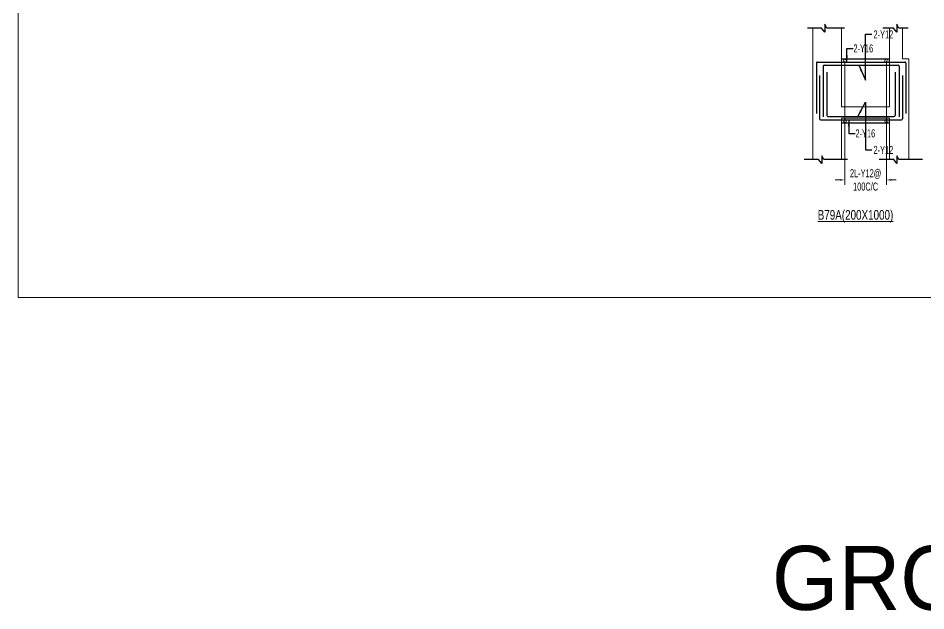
# Model space of a CAD drawing. Header units: millimetres. Extents: x -2697 to 288508, y -1308 to 60928.
# Drawn here: x 38633 to 52802, y -1308 to 7942 of the extents above; entities that cross this region are included whole.
import ezdxf

# ---------------------------------------------------------------- set-up
doc = ezdxf.new("R2010")
doc.units = ezdxf.units.MM
doc.header["$LTSCALE"] = 100
for name, pattern in [('CONTINOUS', [0]), ('CONTINU', [0]), ('HIDDEN', [0.375, 0.25, -0.125])]:
    doc.linetypes.add(name, pattern=pattern)
doc.layers.get('Defpoints').update_dxf_attribs({"color": 1, "lineweight": 0})
for name, color, linetype in [('-S-ARROW', 253, 'Continuous'), ('-S-MISC', 8, 'Continuous'), ('-STR-BEAM', 7, 'CONTINU'), ('-STR-REINF', 3, 'Continuous'), ('-STR-TEXT', 6, 'Continuous')]:
    doc.layers.add(name, color=color, linetype=linetype)
for name, color, linetype, lineweight in [('-S-STIRUP', 11, 'Continuous', 9), ('-STR-COLUMN', 5, 'HIDDEN', 13), ('-STR-RF-DIM', 252, 'CONTINOUS', 20), ('SEC TEXT', 9, 'Continuous', 18), ('SLAB LINE', 254, 'HIDDEN', 20)]:
    doc.layers.add(name, color=color, linetype=linetype, lineweight=lineweight)
doc.styles.add('BEAM-LS', font='romans.shx', dxfattribs={"width": 0.8})
doc.styles.add('SOBHA', font='swisscl.ttf', dxfattribs={"width": 0.9})
doc.styles.add('sobha.sed', font='swisscl.ttf')
doc.dimstyles.new('S-50', dxfattribs={"dimscale": 50, "dimtxt": 2.5, "dimasz": 2, "dimexe": 0.5, "dimexo": 0.25, "dimgap": 0.25, "dimtad": 0, "dimdec": 0, "dimrnd": 0.0005, "dimzin": 0, "dimdsep": 46, "dimtxsty": 'sobha.sed', "dimblk": 'OBLIQUE', "dimcen": 0.09, "dimclrd": 8, "dimclre": 8, "dimclrt": 6, "dimadec": 0, "dimazin": 0, "dimtfac": 1, "dimtdec": 0, "dimtofl": 0, "dimtmove": 2, "dimatfit": 3, "dimfxl": 0.18, "dimtolj": 1, "dimtzin": 0, "dimlwd": -1, "dimlwe": -1, "dimarcsym": 0})
doc.dimstyles.new('S-DIM50', dxfattribs={"dimscale": 50, "dimtxt": 2.5, "dimasz": 1.5, "dimexe": 1.5, "dimexo": 1, "dimgap": 0.5, "dimtad": 0, "dimdec": 0, "dimzin": 0, "dimdsep": 46, "dimtxsty": 'SOBHA', "dimcen": 0.09, "dimclrd": 256, "dimclre": 256, "dimclrt": 6, "dimadec": 5, "dimazin": 0, "dimtfac": 1, "dimtdec": 0, "dimtofl": 0, "dimtmove": 0, "dimatfit": 3, "dimfxl": 0.18, "dimtolj": 1, "dimtzin": 0, "dimlwd": -1, "dimlwe": -1, "dimarcsym": 0})
doc.dimstyles.new('STIRUP', dxfattribs={"dimscale": 50, "dimtxt": 2.5, "dimasz": 2.2, "dimexe": 0, "dimexo": 0, "dimgap": 0.5, "dimtad": 0, "dimdec": 0, "dimzin": 0, "dimdsep": 46, "dimtxsty": 'BEAM-LS', "dimblk": 'DOTSMALL', "dimcen": 0.09, "dimclrd": 256, "dimclre": 256, "dimclrt": 256, "dimadec": 5, "dimazin": 0, "dimtfac": 1, "dimtdec": 0, "dimtofl": 0, "dimtmove": 0, "dimatfit": 3, "dimldrblk": 'DOTSMALL', "dimfxl": 0, "dimfxlon": 1, "dimtolj": 1, "dimtzin": 0, "dimlwd": -1, "dimlwe": -1, "dimarcsym": 0})

# ---------------------------------------------------------------- blocks, each defined once
blk = doc.blocks.new('_DotSmall')
at = {"color": 0, "linetype": 'ByBlock', "const_width": 0.5}
blk.add_lwpolyline([(-0.0625, 0, 1), (0.0625, 0, 1)], format="xyb", close=True, dxfattribs=at)
blk = doc.blocks.new('*D605')
at = {"layer": '-S-STIRUP', "ltscale": 100, "transparency": 16777216}
blk.add_line((51537, 6338), (51537, 7274), dxfattribs=at)
at = {"layer": 'Defpoints', "color": 0, "linetype": 'CONTINU', "ltscale": 100, "transparency": 16777216}
for p in [(51537, 7274), (51537, 7274), (51537, 6338)]:
    blk.add_point(p, dxfattribs=at)
at = {"layer": '-S-STIRUP', "linetype": 'CONTINU', "ltscale": 100, "transparency": 16777216, "xscale": 100, "yscale": 100, "zscale": 100}
for p, rotation in [((51537, 7274), 90), ((51537, 6338), 270)]:
    blk.add_blockref('_DotSmall', p, dxfattribs=dict(at, rotation=rotation))
blk = doc.blocks.new('*D606')
at = {"layer": '-S-STIRUP', "ltscale": 100, "transparency": 16777216}
blk.add_line((52187, 6338), (52187, 7274), dxfattribs=at)
at = {"layer": 'Defpoints', "color": 0, "linetype": 'CONTINU', "ltscale": 100, "transparency": 16777216}
for p in [(52187, 7274), (52187, 7274), (52187, 6338)]:
    blk.add_point(p, dxfattribs=at)
at = {"layer": '-S-STIRUP', "linetype": 'CONTINU', "ltscale": 100, "transparency": 16777216, "xscale": 100, "yscale": 100, "zscale": 100}
for p, rotation in [((52187, 7274), 90), ((52187, 6338), 270)]:
    blk.add_blockref('_DotSmall', p, dxfattribs=dict(at, rotation=rotation))
blk = doc.blocks.new('*D607')
at = {"layer": '-STR-RF-DIM', "transparency": 16777216}
for p, q in [((52187, 6520), (52187, 5342)), ((51537, 6425), (51537, 5342)), ((51462, 5417), (51387, 5417)), ((52262, 5417), (52337, 5417))]:
    blk.add_line(p, q, dxfattribs=at)
for points in [[(51462, 5430), (51462, 5405), (51537, 5417)], [(52262, 5430), (52262, 5405), (52187, 5417)]]:
    blk.add_solid(points, dxfattribs=at)
at = {"layer": 'Defpoints', "color": 0, "transparency": 16777216}
for p in [(52187, 6520, 178587), (51537, 6425, 0), (51537, 5417)]:
    blk.add_point(p, dxfattribs=at)
at = {"layer": '-STR-RF-DIM', "color": 6, "transparency": 16777216, "insert": (51862, 5417), "char_height": 125, "attachment_point": 5, "style": 'SOBHA'}
blk.add_mtext('\\A1;2L-Y12@\\P100C/C', dxfattribs=at)
blk = doc.blocks.new('_Oblique')
at = {"color": 0, "linetype": 'ByBlock', "lineweight": -2}
blk.add_line((-0.5, -0.5), (0.5, 0.5), dxfattribs=at)

msp = doc.modelspace()

# ---------------------------------------------------------------- linework, layer by layer
at = {"layer": '-S-MISC', "linetype": 'ByBlock', "ltscale": 1000, "elevation": 0}
for points in [[(51533.84, 7786.34), (51255.62, 7786.34), (51224.75, 7846), (51224.75, 7725.83), (51174.9, 7786.34), (50955.72, 7786.34)], [(52525.86, 7786.34), (52380.07, 7786.34), (52349.2, 7846), (52349.2, 7725.83), (52299.35, 7786.34), (52129.17, 7786.34)], [(51577.06, 5736.34), (51208.83, 5736.34), (51177.96, 5796), (51177.96, 5675.83), (51128.11, 5736.34), (50900.93, 5736.34)], [(52750.52, 5736.34), (52382.29, 5736.34), (52351.42, 5796), (52351.42, 5675.83), (52301.57, 5736.34), (52074.38, 5736.34)]]:
    msp.add_lwpolyline(points, dxfattribs=at)
at = {"layer": '-STR-BEAM'}
for p, q in [((51487.01, 7307.24, 0), (52237.01, 7307.24, 0)), ((51487.01, 6307.24, 0), (52237.01, 6307.24, 0))]:
    msp.add_line(p, q, dxfattribs=at)
at = {"layer": '-STR-COLUMN', "linetype": 'Continuous', "ltscale": 10}
for p, q in [((51037.01, 6307.24, 0), (51037.01, 7786.34, 0)), ((51487.01, 7307.24, 0), (51487.01, 7786.34, 0)), ((52237.01, 7307.24, 0), (52237.01, 7786.34, 0)), ((52438.19, 7307.24, 0), (52438.19, 7786.34, 0)), ((52438.19, 7307.24, 0), (52537.01, 7307.24, 0)), ((52537.01, 5736.34, 0), (52537.01, 7307.24, 0)), ((51037.01, 5736.34, 0), (51037.01, 6307.24, 0)), ((51487.01, 5736.34, 0), (51487.01, 6307.24, 0)), ((52237.01, 5736.34, 0), (52237.01, 6307.24, 0))]:
    msp.add_line(p, q, dxfattribs=at)
at = {"layer": '-STR-REINF', "ltscale": 10}
for p, q in [((51094.89, 7242.24, 0), (51094.89, 6452.18, 0)), ((51109.89, 7257.24, 0), (52473.12, 7257.24, 0)), ((52488.12, 7242.24, 0), (52488.12, 6452.18, 0)), ((51198.9, 7192.24, 0), (51198.9, 6402.18, 0)), ((51213.9, 7207.24, 0), (52369.11, 7207.24, 0)), ((51259.22, 7098.18, 0), (51259.22, 6422.24, 0)), ((52323.79, 7098.18, 0), (52323.79, 6422.24, 0)), ((52384.11, 7192.24, 0), (52384.11, 6402.18, 0)), ((51144.89, 7048.18, 0), (51144.89, 6372.24, 0)), ((52438.12, 7048.18, 0), (52438.12, 6372.24, 0)), ((51274.22, 6407.24, 0), (52308.79, 6407.24, 0)), ((51159.89, 6357.24, 0), (52423.12, 6357.24, 0))]:
    msp.add_line(p, q, dxfattribs=at)
for centre, start, end in [((51109.89, 7242.24, 0), 90, 180), ((52473.12, 7242.24, 0), 0, 90), ((51213.9, 7192.24, 0), 90, 180), ((52369.11, 7192.24, 0), 0, 90), ((51274.22, 6422.24, 0), 180, 270), ((52308.79, 6422.24, 0), 270, 0), ((51159.89, 6372.24, 0), 180, 270), ((52423.12, 6372.24, 0), 270, 0)]:
    msp.add_arc(centre, 15, start, end, dxfattribs=at)
at = {"layer": 'Defpoints', "color": 1}
msp.add_lwpolyline([(38632.78, 30751.34), (73693.86, 30751.34), (73693.86, 3581.9), (38632.78, 3581.9)], close=True, dxfattribs=at)
at = {"layer": 'SLAB LINE', "linetype": 'HIDDEN', "ltscale": 0.1}
for p, q in [((51487.01, 7307.24, 0), (51487.01, 6557.24, 0)), ((52237.01, 7307.24, 0), (52237.01, 6557.24, 0)), ((51487.01, 6557.24, 0), (52237.01, 6557.24, 0)), ((51487.01, 6382.24, 0), (52237.01, 6382.24, 0)), ((51487.01, 6382.24, 0), (51487.01, 6307.24, 0)), ((52237.01, 6382.24, 0), (52237.01, 6307.24, 0))]:
    msp.add_line(p, q, dxfattribs=at)

# ---------------------------------------------------------------- texts
at = {"layer": '-STR-TEXT', "color": 6, "char_height": 125, "style": 'SOBHA'}
for s, insert, attachment_point in [('\\A1;2-Y12', (52293.28, 7751.41, -357173.18), 3), ('\\A1;2-Y16', (51672.72, 7532.52, 0), 1), ('\\A1;2-Y16', (51704.09, 6079.26, 0), 7), ('\\A1;2-Y12', (52293.28, 5822.97, -357173.18), 9)]:
    msp.add_mtext(s, dxfattribs=dict(at, insert=insert, attachment_point=attachment_point))
at = {"color": 6, "insert": (50399, -294), "char_height": 1000, "attachment_point": 1}
msp.add_mtext_dynamic_manual_height_columns('GROUND FLOOR BEAM DETAILS', width=36990, gutter_width=1, heights=[0], dxfattribs=at)
at = {"layer": 'SEC TEXT', "color": 1, "linetype": 'ByBlock', "style": 'sobha.sed'}
msp.add_text('%%UB79A(200X1000)', height=150, rotation=0.010721, dxfattribs=at).set_placement((51114.67, 4796.43, 0))

# ---------------------------------------------------------------- dimensions: what is measured, and where the dimension line sits
at = {"layer": '-S-STIRUP', "linetype": 'CONTINU', "ltscale": 100}
for base, p1, p2, picture, middle in [((51537.01, 7274.24, 0), (51537.01, 6337.53, 0), (51537.01, 7274.24, 0), '*D605', (51537.01, 6805.89, 0)), ((52187.26, 7274.24, 178586.59), (52187.26, 6337.53, 178586.59), (52187.26, 7274.24, 178586.59), '*D606', (52187.26, 6805.89, 178586.59))]:
    dim = msp.add_linear_dim(base=base, p1=p1, p2=p2, angle=90, text=' ', dimstyle='STIRUP', override={"dimasz": 2}, dxfattribs=at)
    dim.commit()
    dim.dimension.update_dxf_attribs({"geometry": picture, "text_midpoint": middle})
at = {"layer": '-STR-RF-DIM'}
dim = msp.add_linear_dim(base=(51537.01, 5417.14, 0), p1=(52187.26, 6520.36, 178586.59), p2=(51537.01, 6425.28, 0), angle=180, text='2L-Y12@\\P100C/C', dimstyle='S-DIM50', override={"dimscale": 1, "dimtxt": 125, "dimasz": 75, "dimexe": 75, "dimexo": 0, "dimgap": 25, "dimsah": 1, "dimcen": 4.5, "dimfxl": 75}, dxfattribs=at)
dim.commit()
dim.dimension.update_dxf_attribs({"geometry": '*D607', "text_midpoint": (51862.13, 5417.14, 0), "dimtype": 160})

# ---------------------------------------------------------------- leaders
at = {"layer": '-S-ARROW'}
for points in [[(51757.96, 7207.24, -357173.18), (51859.69, 6974, -357173.18), (51859.69, 7693.42, -357173.18), (51958.1, 7693.42, -357173.18)], [(51741, 6407.24, -357173.18), (51859.69, 6632, -357173.18), (51859.69, 5888.21, -357173.18), (51958.1, 5888.21, -357173.18)]]:
    msp.add_leader(points, dimstyle='S-50', override={"dimasz": 2, "dimgap": 0.1, "dimtad": 0}, dxfattribs=at)
at = {"layer": '-S-ARROW', "annotation_type": 0, "has_hookline": 1, "hookline_direction": 1, "text_width": 318.18}
for points in [[(51568.68, 7257.24, 0), (51568.68, 7470.02, 0), (51667.72, 7470.02, 0)], [(51600.05, 6354.53, 0), (51600.05, 6141.76, 0), (51699.09, 6141.76, 0)]]:
    msp.add_leader(points, dimstyle='S-50', override={"dimasz": 2, "dimgap": 0.1, "dimtad": 0}, dxfattribs=at)

doc.saveas('drawing.dxf')
